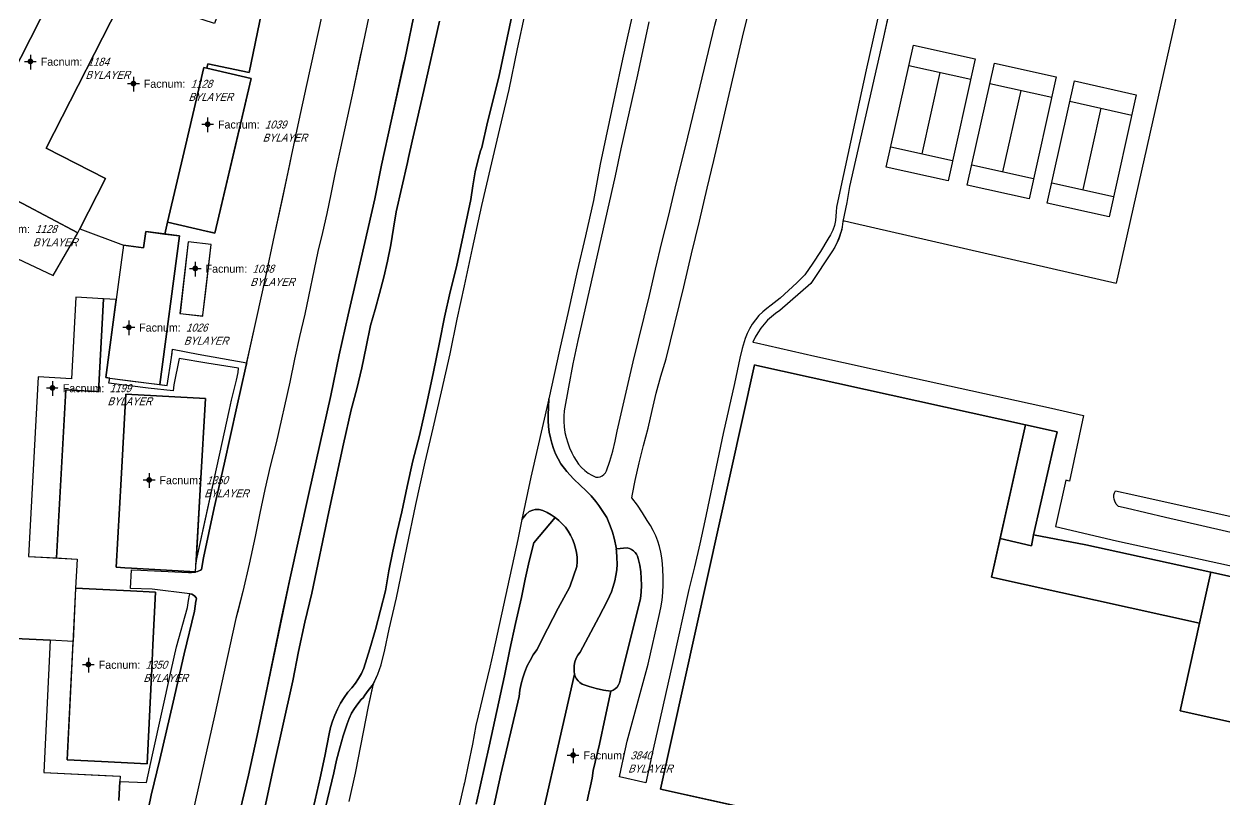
# Model space of a CAD drawing. Header units: inches. Extents: x 1273557 to 1282364, y 239587 to 246310.
# Drawn here: x 1278078 to 1278709, y 241921 to 242328 of the extents above; entities that cross this region are included whole.
import ezdxf
from ezdxf.enums import TextEntityAlignment as Align

# ---------------------------------------------------------------- set-up
doc = ezdxf.new("R2010")
doc.units = ezdxf.units.IN
doc.header["$MEASUREMENT"] = 0
doc.linetypes.add('DASHED2', pattern=[0.375, 0.25, -0.125])
doc.layers.add('BLDG-DATA', color=159, linetype='DASHED2', lineweight=30)
for name, color, linetype in [('BLDG-UW', 231, 'Continuous'), ('GRASS', 3, 'Continuous'), ('GRASS-ISLAND', 22, 'Continuous'), ('MISC-FENCE', 140, 'Continuous'), ('MISC-SURF-FEAT', 40, 'Continuous'), ('PATH', 253, 'Continuous'), ('PATH-ISLAND', 252, 'Continuous'), ('PRKG-DATA', 255, 'Continuous'), ('PRKG-UW', 6, 'Continuous'), ('STREET-NONUW', 4, 'Continuous'), ('STREET-UW', 50, 'Continuous')]:
    doc.layers.add(name, color=color, linetype=linetype)
doc.styles.add('SS_LITE', font='FRABK.TTF', dxfattribs={"height": 16})

# ---------------------------------------------------------------- blocks, each defined once
blk = doc.blocks.new('*U1')
for p, q in [((-3.08, 0), (3.08, 0)), ((0, 3.55), (0, -4.2))]:
    blk.add_line(p, q)
at = {"const_width": 1.5}
blk.add_lwpolyline([(-0.75, 0, 1), (0.75, 0, 1)], format="xyb", close=True, dxfattribs=at)
at = {"layer": 'BLDG-DATA', "color": 1, "style": 'SS_LITE'}
blk.add_text('Facnum:', height=4.2, dxfattribs=at).set_placement((27.26, -2.25), align=Align.RIGHT)
at = {"layer": 'BLDG-DATA', "color": 7, "style": 'SS_LITE', "oblique": 20, "width": 0.9, "flags": 8}
for tag, p in [('FACNUM', (29.98, -2.25)), ('OBJECT', (28.84, -9.16))]:
    blk.add_attdef(tag, p, '', height=4.2, dxfattribs=at)
blk = doc.blocks.new('*U8')
for p, q in [((-3.08, 0), (3.08, 0)), ((0, 3.55), (0, -4.2))]:
    blk.add_line(p, q)
at = {"const_width": 1.5}
blk.add_lwpolyline([(-0.75, 0, 1), (0.75, 0, 1)], format="xyb", close=True, dxfattribs=at)
at = {"layer": 'PRKG-DATA', "color": 1, "style": 'SS_LITE'}
blk.add_text('Facnum:', height=4.2, dxfattribs=at).set_placement((27.26, -2.25), align=Align.RIGHT)
at = {"layer": 'PRKG-DATA', "color": 7, "style": 'SS_LITE', "oblique": 20, "width": 0.9, "flags": 8}
for tag, p in [('FACNUM', (29.98, -2.25)), ('OBJECT', (28.84, -9.16))]:
    blk.add_attdef(tag, p, '', height=4.2, dxfattribs=at)

msp = doc.modelspace()

# ---------------------------------------------------------------- linework, layer by layer
at = {"layer": 'BLDG-UW'}
for points in [[(1278045.74, 242249.89), (1278047.37, 242249.06), (1278077.57, 242233.71), (1278077.57, 242233.71), (1278106.64, 242218.44), (1278106.64, 242218.44), (1278106.64, 242218.44), (1278107.7, 242220.54), (1278121.14, 242246.96), (1278090.03, 242262.77), (1278132.14, 242345.6), (1278102.25, 242360.79)], [(1278197.58, 242299.41), (1278174.33, 242304.86), (1278172.78, 242305.22), (1278163.14, 242264.1), (1278153.74, 242223.99), (1278173.99, 242219.25), (1278178.56, 242218.18)], [(1278159.95, 242216.7), (1278142.22, 242219.06), (1278141.09, 242210.55), (1278130.49, 242211.95), (1278127.76, 242191.32), (1278121.26, 242142.42), (1278123.35, 242142.14), (1278133.97, 242140.73), (1278149.59, 242138.66)], [(1278176.6, 242212.27), (1278164.6, 242213.66), (1278160.23, 242176.09), (1278171.95, 242174.73), (1278172.23, 242174.69), (1278172.28, 242175.14)], [(1278119.99, 242183.76), (1278105.61, 242184.53), (1278103.31, 242141.79), (1278085.82, 242142.73), (1278080.77, 242048.44), (1278095.49, 242047.65), (1278100.22, 242135.87), (1278106.56, 242135.53), (1278116.17, 242135.02), (1278117.38, 242134.95)], [(1278129.32, 242089.01), (1278126.65, 242042.75), (1278131.19, 242042.49), (1278134.82, 242042.28), (1278168.34, 242040.35), (1278171.01, 242086.6), (1278173.62, 242131.45), (1278131.8, 242133.63)], [(1278130.64, 242030.59), (1278105.44, 242031.82), (1278101.04, 241941.65), (1278119.06, 241940.77), (1278143, 241939.61), (1278145.43, 241989.45), (1278146.05, 242002.07), (1278147.4, 242029.77), (1278134.27, 242030.42)]]:
    msp.add_lwpolyline(points, close=True, dxfattribs=at)
for points in [[(1278868.04, 241866.88), (1278890.88, 241970.14), (1278783.2, 241993.96), (1278773.1, 241948.04), (1278685.27, 241967.47), (1278695.41, 242013.37), (1278586.27, 242037.5), (1278590.79, 242057.96), (1278603.99, 242117.62), (1278463.09, 242148.78), (1278461.71, 242149.08), (1278412.44, 241926.25), (1278556.11, 241894.48)], [(1278051.58, 242006.4), (1278092.16, 242004.42), (1278088.77, 241935.07), (1278120.79, 241933.51), (1278128.83, 241933.12), (1278128.68, 241930.36), (1278128.14, 241920.32)]]:
    msp.add_lwpolyline(points, dxfattribs=at)
at = {"layer": 'GRASS'}
for points in [[(1278539.41, 242388.95), (1278520.42, 242303.96), (1278507.15, 242242.53), (1278504.88, 242231.79), (1278504.6, 242229.47), (1278504.41, 242227.15), (1278504.31, 242224.84), (1278503.7, 242222.22), (1278502.83, 242219.69), (1278501.71, 242217.25), (1278500.34, 242214.95), (1278496.5, 242208.61), (1278492.48, 242202.38), (1278488.29, 242196.26), (1278484.05, 242192.08), (1278479.68, 242188.03), (1278475.18, 242184.11), (1278470.56, 242180.34), (1278468.27, 242178.71), (1278466.11, 242176.89), (1278464.11, 242174.9), (1278462.29, 242172.75), (1278460.64, 242170.46), (1278459.19, 242168.03), (1278457.94, 242165.49), (1278456.91, 242162.86), (1278455.33, 242157.71), (1278454.06, 242152.48), (1278451.31, 242139.28), (1278448.38, 242126.13), (1278445.26, 242113.03), (1278435.8, 242067.15), (1278433.03, 242055.09), (1278430.22, 242043.05), (1278427.38, 242031.03), (1278418.69, 241992.19), (1278408.65, 241947.22), (1278404.8, 241929.56), (1278390.95, 241932.71), (1278390.95, 241932.71), (1278392.4, 241939.41), (1278394.94, 241951.52), (1278406, 241991.97), (1278411.8, 242017.43), (1278412.64, 242021.4), (1278413.27, 242025.41), (1278413.69, 242029.45), (1278413.89, 242033.5), (1278413.88, 242037.56), (1278413.65, 242041.61), (1278413.54, 242044.65), (1278413.22, 242047.67), (1278412.7, 242050.67), (1278411.98, 242053.62), (1278411.07, 242056.52), (1278409.96, 242059.35), (1278408.66, 242062.1), (1278407.18, 242064.76), (1278405.53, 242067.31), (1278405.53, 242067.31), (1278403.05, 242071.43), (1278400.33, 242075.39), (1278397.37, 242079.17), (1278397.37, 242079.17), (1278397.77, 242081.14), (1278399.23, 242088.41), (1278401.28, 242097.6), (1278403.54, 242106.75), (1278405.99, 242115.85), (1278408.01, 242125), (1278410.25, 242134.1), (1278412.7, 242143.14), (1278415.38, 242152.12), (1278424.62, 242190.05), (1278428.8, 242207.27), (1278432.94, 242224.51), (1278437.02, 242241.75), (1278440.49, 242256.28), (1278455.42, 242321.14), (1278470.99, 242384.06)], [(1278045.74, 242249.89), (1278102.25, 242360.79)], [(1278262.64, 242347.86), (1278256, 242316.39), (1278254.88, 242311.07), (1278250.63, 242290.85), (1278244.15, 242261.16), (1278241.62, 242250.11), (1278239.39, 242238.69), (1278237.3, 242228.6), (1278235.04, 242218.55), (1278232.6, 242208.54), (1278225.74, 242175.74), (1278222.88, 242163.88), (1278220.25, 242151.98), (1278217.83, 242140.02), (1278210.7, 242108.12), (1278207.63, 242095.87), (1278204.76, 242083.57), (1278202.09, 242071.22), (1278199.63, 242058.84), (1278196.48, 242044.45), (1278193.13, 242030.11), (1278190.38, 242019.04), (1278189.58, 242015.82), (1278183.65, 241988.79), (1278178.27, 241964.69), (1278171.57, 241934.44), (1278164.56, 241903.41)], [(1278202.93, 242333.8), (1278196.58, 242302.47), (1278174.84, 242307.07), (1278174.33, 242304.86), (1278174.33, 242304.86), (1278197.58, 242299.41), (1278188.62, 242261.16), (1278178.56, 242218.18), (1278177.32, 242218.47), (1278173.99, 242219.25), (1278153.74, 242223.99), (1278152.27, 242217.72), (1278159.95, 242216.7), (1278159.95, 242216.7), (1278149.59, 242138.66), (1278153.41, 242138.16), (1278155.79, 242152.94), (1278156.04, 242155.11), (1278156.29, 242157.28), (1278169.68, 242154.67), (1278195.29, 242150.14), (1278200.48, 242173.89), (1278202.84, 242184.28), (1278205.17, 242194.53), (1278209.9, 242216.9), (1278217.87, 242254.16), (1278218.79, 242258.53), (1278222.7, 242277.54), (1278226.66, 242295.16), (1278231.1, 242315.89), (1278234.6, 242331.7)], [(1278191.32, 241912.88), (1278196.11, 241933.62), (1278200.69, 241954.4), (1278205.04, 241975.24), (1278213.4, 242015.32), (1278217.63, 242035.57), (1278227.83, 242081.46), (1278239.43, 242133), (1278243.79, 242154.22), (1278248.47, 242175.36), (1278253.47, 242196.44), (1278262.44, 242236.28), (1278265.99, 242253.93), (1278271.14, 242276.92), (1278277.76, 242307.54), (1278278.16, 242309.4), (1278284.08, 242337.32)], [(1278228.31, 241909.22), (1278231.17, 241920.65), (1278233.82, 241932.13), (1278236.25, 241943.66), (1278238.46, 241955.23), (1278239.29, 241958.6), (1278240.31, 241961.91), (1278241.54, 241965.15), (1278242.95, 241968.32), (1278244.55, 241971.4), (1278246.33, 241974.37), (1278248.29, 241977.24), (1278250.37, 241979.47), (1278252.27, 241981.86), (1278253.98, 241984.38), (1278255.5, 241987.03), (1278256.81, 241989.78), (1278259.91, 241999.87), (1278262.82, 242010.01), (1278265.54, 242020.21), (1278268.06, 242030.46), (1278269.92, 242040.86), (1278271.97, 242051.21), (1278274.23, 242061.53), (1278276.68, 242071.8), (1278279.45, 242085.25), (1278282.51, 242098.64), (1278285.86, 242111.95), (1278289.65, 242128.17), (1278293.17, 242144.45), (1278296.43, 242160.79), (1278299.07, 242174.08), (1278302.03, 242187.31), (1278305.3, 242200.46), (1278312.9, 242235.79), (1278313.9, 242243.09), (1278315.22, 242250.35), (1278316.84, 242257.54), (1278318.05, 242261.39), (1278318.05, 242261.39), (1278318.61, 242263.18), (1278321.67, 242276.51), (1278327.56, 242300.13), (1278335.06, 242335.66)], [(1278406.41, 242329.11), (1278400.29, 242301.33), (1278391.64, 242262.39), (1278388.63, 242248.28), (1278371.87, 242174.04), (1278369.07, 242161.83), (1278366.47, 242149.57), (1278364.07, 242137.27), (1278361.88, 242124.94), (1278361.67, 242122.1), (1278361.66, 242119.26), (1278361.87, 242116.42), (1278362.28, 242113.6), (1278362.9, 242110.82), (1278363.72, 242108.1), (1278364.75, 242105.44), (1278365.96, 242102.87), (1278366.94, 242100.79), (1278368.12, 242098.81), (1278369.47, 242096.95), (1278371, 242095.23), (1278372.68, 242093.66), (1278374.51, 242092.26), (1278376.45, 242091.04), (1278378.51, 242090.01), (1278379.66, 242090.03), (1278380.78, 242090.28), (1278381.83, 242090.77), (1278382.75, 242091.45), (1278383.51, 242092.32), (1278384.08, 242093.32), (1278385.91, 242098.44), (1278387.45, 242103.64), (1278388.71, 242108.93), (1278389.68, 242114.27), (1278398.09, 242150.56), (1278406.66, 242185.47), (1278409.79, 242199.37), (1278413.13, 242213.22), (1278416.67, 242227.02), (1278420.82, 242244.87), (1278425.59, 242263.49), (1278433.29, 242295.45), (1278440.9, 242327.42), (1278443.17, 242335.77)], [(1278296.47, 242329.46), (1278288.25, 242293.16), (1278282.69, 242268.76), (1278282.69, 242268.76), (1278282.69, 242268.76), (1278282.17, 242266.49), (1278280.24, 242257.84), (1278279.71, 242255.29), (1278273.71, 242229.38), (1278272.36, 242220.74), (1278270.82, 242212.13), (1278269.08, 242203.56), (1278267.14, 242195.04), (1278265, 242186.56), (1278262.67, 242178.13), (1278260.15, 242169.76), (1278258.01, 242158.59), (1278255.61, 242147.48), (1278252.98, 242136.42), (1278250.09, 242125.43), (1278246.07, 242107.59), (1278242.19, 242089.73), (1278238.44, 242071.83), (1278229.4, 242029.15), (1278225.74, 242013.89), (1278222.41, 241998.55), (1278219.4, 241983.15), (1278208.97, 241935.99), (1278195.77, 241874.6)], [(1278316.91, 241880.41), (1278328.71, 241934.06), (1278338.25, 241974.98), (1278338.64, 241978.27), (1278339.27, 241981.53), (1278340.11, 241984.74), (1278341.18, 241987.88), (1278342.47, 241990.94), (1278343.97, 241993.9), (1278345.67, 241996.75), (1278347.56, 241999.47), (1278353.05, 242010.47), (1278358.77, 242021.36), (1278364.71, 242032.12), (1278365.06, 242033.04), (1278368.5, 242043.11), (1278368.67, 242045.55), (1278368.63, 242048), (1278368.37, 242050.44), (1278367.89, 242052.84), (1278367.21, 242055.2), (1278366.32, 242057.48), (1278365.24, 242059.68), (1278363.96, 242061.77), (1278362.51, 242063.74), (1278360.9, 242065.64), (1278359.12, 242067.39), (1278357.19, 242068.97), (1278345.97, 242055.59), (1278343.59, 242046.05), (1278341.44, 242036.45), (1278339.5, 242026.81), (1278336.3, 242013.2), (1278333.33, 241999.54), (1278330.59, 241985.83), (1278322.45, 241948.76), (1278315.66, 241918.43)], [(1278249.06, 241919.86), (1278252.4, 241934.67), (1278252.6, 241935.5), (1278259.17, 241969.7), (1278261.8, 241981.62), (1278259.02, 241977.99), (1278257.31, 241975.66), (1278256.34, 241974.21), (1278255.4, 241973.32), (1278253.5, 241971.06), (1278251.8, 241968.64), (1278250.31, 241966.08), (1278249.04, 241963.41), (1278248, 241960.64), (1278245.92, 241954.29), (1278244.05, 241947.89), (1278242.39, 241941.42), (1278240.94, 241934.9), (1278236.63, 241916.69)]]:
    msp.add_lwpolyline(points, dxfattribs=at)
at = {"layer": 'GRASS', "linetype": 'Continuous', "lineweight": 25}
for points in [[(1278544.27, 242387.11), (1278529.09, 242319.57), (1278511.7, 242242.64), (1278510.19, 242234.3), (1278508.14, 242224.26), (1278507.56, 242220.14), (1278505.83, 242214.68), (1278503.92, 242210.9), (1278502.44, 242208.47), (1278491.34, 242191.69), (1278475.07, 242177.64), (1278472.8, 242176.06), (1278470.66, 242174.32), (1278468.65, 242172.43), (1278466.78, 242170.39), (1278465.07, 242168.22), (1278463.52, 242165.93), (1278462.15, 242163.53), (1278460.95, 242161.03), (1278462.76, 242160.58), (1278493.5, 242153.58), (1278540.17, 242143.31), (1278617.68, 242126.26), (1278634.56, 242122.41), (1278627.17, 242087.97), (1278625.19, 242088.46), (1278619.82, 242064.12), (1278651.72, 242056.68), (1278739.98, 242037.31)], [(1278737.03, 242055.25), (1278677.61, 242068.81), (1278656.79, 242073.86), (1278652.85, 242074.74), (1278651.58, 242075.95), (1278650.85, 242077.44), (1278650.53, 242078.52), (1278650.41, 242079.64), (1278650.49, 242080.77), (1278650.77, 242081.86), (1278651.23, 242082.89), (1278660.83, 242080.78), (1278826.08, 242044.11)]]:
    msp.add_lwpolyline(points, dxfattribs=at)
at = {"layer": 'GRASS'}
for points in [[(1278129.32, 242089.01), (1278131.8, 242133.63), (1278173.62, 242131.45), (1278171.01, 242086.6), (1278168.65, 242045.65), (1278173.58, 242068.15), (1278180.91, 242101.61), (1278186.16, 242125.59), (1278187.24, 242130.51), (1278188.01, 242133.25), (1278189.96, 242140.95), (1278190.7, 242145.1), (1278191.01, 242147.36), (1278174.32, 242150), (1278159.74, 242152.45), (1278157.04, 242138.54), (1278156.57, 242135.38), (1278143.54, 242136.75), (1278122.9, 242139.48), (1278123.35, 242142.14), (1278121.26, 242142.42), (1278126.7, 242183.4), (1278119.99, 242183.76), (1278117.38, 242134.95), (1278116.17, 242135.02), (1278106.56, 242135.53), (1278100.22, 242135.87), (1278095.49, 242047.65), (1278106.18, 242047.08), (1278105.44, 242031.82), (1278130.64, 242030.59), (1278134.27, 242030.42), (1278147.4, 242029.77), (1278146.05, 242002.07), (1278145.43, 241989.45), (1278143, 241939.61), (1278119.06, 241940.77), (1278101.04, 241941.65), (1278104.07, 242003.84), (1278092.16, 242004.42), (1278088.77, 241935.07), (1278128.83, 241933.12), (1278128.68, 241930.36), (1278142.62, 241929.67), (1278145.81, 241944.23), (1278155.66, 241988.54), (1278158.48, 242001.01), (1278164.25, 242021.66), (1278164.66, 242025.28), (1278165.25, 242028.05), (1278165.42, 242028.73), (1278145.69, 242031.35), (1278134.31, 242031.57), (1278134.77, 242041.35), (1278139.7, 242041.18), (1278164.67, 242040.02), (1278166.3, 242039.95), (1278167.91, 242040.13), (1278168.31, 242040.24), (1278168.34, 242040.35), (1278134.82, 242042.28), (1278131.19, 242042.49), (1278126.65, 242042.75)], [(1278619.3, 242108.11), (1278620.64, 242113.94), (1278603.99, 242117.62), (1278590.79, 242057.95), (1278607.1, 242053.96), (1278608.24, 242059.77)], [(1278401.96, 242026.28), (1278402.32, 242029.8), (1278402.47, 242033.34), (1278402.38, 242036.88), (1278402.08, 242040.4), (1278401.55, 242043.9), (1278400.8, 242047.36), (1278400.43, 242048.52), (1278399.87, 242049.61), (1278399.13, 242050.58), (1278398.25, 242051.42), (1278397.24, 242052.11), (1278396.13, 242052.61), (1278394.95, 242052.93), (1278389.43, 242052.46), (1278389.13, 242052.42), (1278389.3, 242051.27), (1278389.59, 242047.88), (1278389.66, 242044.47), (1278389.47, 242041.47), (1278389.07, 242038.5), (1278388.46, 242035.56), (1278387.66, 242032.66), (1278386.66, 242029.83), (1278384.63, 242025.32), (1278382.43, 242020.89), (1278380.07, 242016.55), (1278370.23, 241998.25), (1278369.08, 241996.69), (1278368.17, 241994.98), (1278367.53, 241993.15), (1278367.16, 241991.25), (1278367.07, 241989.31), (1278367.06, 241987.96), (1278367.28, 241986.63), (1278367.72, 241985.36), (1278368.36, 241984.17), (1278369.18, 241983.1), (1278370.17, 241982.19), (1278371.3, 241981.46), (1278374.99, 241980.2), (1278378.75, 241979.15), (1278382.56, 241978.31), (1278386.41, 241977.67), (1278387.61, 241978.2), (1278388.7, 241978.94), (1278389.63, 241979.87), (1278390.37, 241980.95), (1278390.9, 241982.15), (1278391.2, 241983.43)]]:
    msp.add_lwpolyline(points, close=True, dxfattribs=at)
at = {"layer": 'GRASS-ISLAND'}
msp.add_lwpolyline([(1278176.6, 242212.27), (1278164.6, 242213.66), (1278160.24, 242176.09), (1278172.23, 242174.69), (1278172.28, 242175.14), (1278173.58, 242186.27)], close=True, dxfattribs=at)
at = {"layer": 'MISC-FENCE'}
for p, q in [((1278704.62, 242427.66), (1278651.63, 242191.93)), ((1278544.27, 242387.11), (1278529.09, 242319.57)), ((1278529.09, 242319.57), (1278511.7, 242242.64)), ((1278511.7, 242242.64), (1278510.19, 242234.3)), ((1278510.19, 242234.3), (1278508.14, 242224.26)), ((1278508.14, 242224.26), (1278509.04, 242224.69)), ((1278509.04, 242224.69), (1278514.34, 242223.47)), ((1278514.34, 242223.47), (1278582.23, 242207.87)), ((1278582.23, 242207.87), (1278651.63, 242191.93))]:
    msp.add_line(p, q, dxfattribs=at)
at = {"layer": 'MISC-SURF-FEAT'}
for p, q in [((1278530.92, 242252.83), (1278545.19, 242316.91)), ((1278545.19, 242316.91), (1278577.69, 242309.67)), ((1278577.69, 242309.67), (1278563.42, 242245.6)), ((1278542.81, 242306.23), (1278575.31, 242298.99)), ((1278559.06, 242302.61), (1278549.55, 242259.89)), ((1278573.41, 242243.37), (1278587.68, 242307.45)), ((1278587.68, 242307.45), (1278620.18, 242300.21)), ((1278585.3, 242296.77), (1278617.8, 242289.53)), ((1278620.18, 242300.21), (1278605.91, 242236.14)), ((1278615.44, 242234.02), (1278629.7, 242298.09)), ((1278629.7, 242298.09), (1278662.2, 242290.86)), ((1278601.54, 242293.15), (1278592.03, 242250.43)), ((1278662.2, 242290.86), (1278647.94, 242226.78)), ((1278627.32, 242287.41), (1278659.82, 242280.18)), ((1278643.57, 242283.8), (1278634.06, 242241.07)), ((1278533.3, 242263.5), (1278565.8, 242256.27)), ((1278563.42, 242245.6), (1278530.92, 242252.83)), ((1278575.78, 242254.04), (1278608.28, 242246.81)), ((1278605.91, 242236.14), (1278573.41, 242243.37)), ((1278617.81, 242244.69), (1278650.31, 242237.45)), ((1278647.94, 242226.78), (1278615.44, 242234.02))]:
    msp.add_line(p, q, dxfattribs=at)
at = {"layer": 'PATH'}
for points in [[(1278400.26, 242344.02), (1278394.97, 242320.49), (1278392.49, 242309.46), (1278388.42, 242290.67), (1278380.79, 242254.36), (1278377.31, 242235.37), (1278373.15, 242216.78), (1278368.68, 242198.29), (1278364.18, 242177.53), (1278359.35, 242156.84), (1278353.75, 242131.17), (1278353.53, 242122.7), (1278353.5, 242119.71), (1278353.68, 242116.72), (1278354.06, 242113.75), (1278354.63, 242110.81), (1278355.33, 242107.93), (1278356.25, 242105.1), (1278357.37, 242102.35), (1278358.69, 242099.69), (1278360.21, 242097.14), (1278363.35, 242093.07), (1278366.77, 242089.23), (1278370.43, 242085.62), (1278373.28, 242083.02), (1278375.97, 242080.25), (1278378.47, 242077.31), (1278380, 242075.27), (1278380.79, 242074.22), (1278384.32, 242068.81), (1278386.11, 242064.48), (1278387.21, 242061.26), (1278388.11, 242057.97), (1278389.27, 242052.44), (1278389.43, 242052.46), (1278394.95, 242052.93), (1278396.13, 242052.61), (1278397.24, 242052.11), (1278398.25, 242051.42), (1278399.13, 242050.58), (1278399.87, 242049.61), (1278400.43, 242048.52), (1278400.8, 242047.36), (1278401.55, 242043.9), (1278402.08, 242040.4), (1278402.38, 242036.88), (1278402.47, 242033.34), (1278402.31, 242029.61), (1278401.96, 242026.28), (1278391.2, 241983.43), (1278390.9, 241982.15), (1278390.37, 241980.95), (1278389.63, 241979.87), (1278388.7, 241978.94), (1278387.61, 241978.2), (1278386.41, 241977.67), (1278383.42, 241963.8), (1278380.35, 241949.95), (1278377.19, 241936.11), (1278376.54, 241932.08), (1278375.78, 241928.07), (1278374.9, 241924.08), (1278373.9, 241920.12)], [(1278284.08, 242337.32), (1278278.16, 242309.4), (1278271.14, 242276.92), (1278265.99, 242253.93), (1278262.44, 242236.28), (1278253.47, 242196.44), (1278248.47, 242175.36), (1278243.79, 242154.22), (1278239.43, 242133), (1278227.83, 242081.46), (1278217.63, 242035.57), (1278205.04, 241975.24), (1278200.69, 241954.4), (1278196.11, 241933.62), (1278191.32, 241912.88)], [(1278335.06, 242335.66), (1278327.56, 242300.13), (1278321.67, 242276.51), (1278318.61, 242263.18), (1278318.05, 242261.39), (1278318.05, 242261.39), (1278316.84, 242257.54), (1278315.22, 242250.35), (1278313.9, 242243.09), (1278312.9, 242235.79), (1278305.3, 242200.46), (1278302.03, 242187.31), (1278299.07, 242174.08), (1278296.43, 242160.79), (1278293.17, 242144.45), (1278289.65, 242128.17), (1278285.86, 242111.95), (1278282.51, 242098.64), (1278279.45, 242085.25), (1278276.68, 242071.8), (1278274.23, 242061.53), (1278271.97, 242051.21), (1278269.92, 242040.86), (1278268.06, 242030.46), (1278265.54, 242020.21), (1278262.82, 242010.01), (1278259.91, 241999.87), (1278256.81, 241989.78), (1278255.5, 241987.03), (1278253.98, 241984.38), (1278252.27, 241981.86), (1278250.37, 241979.47), (1278248.29, 241977.24), (1278246.33, 241974.37), (1278244.55, 241971.4), (1278242.95, 241968.32), (1278241.54, 241965.15), (1278240.31, 241961.91), (1278239.29, 241958.6), (1278238.46, 241955.23), (1278236.25, 241943.66), (1278233.82, 241932.13), (1278231.17, 241920.65), (1278228.31, 241909.22)], [(1278236.63, 241916.69), (1278240.94, 241934.9), (1278242.39, 241941.42), (1278244.05, 241947.89), (1278245.92, 241954.29), (1278248, 241960.64), (1278249.04, 241963.41), (1278250.31, 241966.08), (1278251.8, 241968.64), (1278253.5, 241971.06), (1278255.4, 241973.32), (1278256.34, 241974.21), (1278257.31, 241975.66), (1278259.02, 241977.99), (1278261.72, 241981.52), (1278264.03, 241986.72), (1278265.75, 241991.61), (1278267.74, 241999.42), (1278269.98, 242010.35), (1278273.87, 242026.64), (1278276.22, 242037.67), (1278279.33, 242053.03), (1278284.03, 242075.65), (1278288.91, 242097.88), (1278293.12, 242115.78), (1278297.55, 242134.8), (1278302.01, 242154.87), (1278305.66, 242173.06), (1278309.48, 242190.49), (1278313.83, 242210.18), (1278318.62, 242232.7), (1278323.15, 242252.11), (1278328.1, 242273.01), (1278332.94, 242293.54), (1278337.43, 242315.03), (1278341.47, 242333.59)], [(1278195.77, 241874.6), (1278208.97, 241935.99), (1278219.4, 241983.15), (1278222.41, 241998.55), (1278225.74, 242013.89), (1278229.4, 242029.15), (1278238.44, 242071.83), (1278242.19, 242089.73), (1278246.07, 242107.59), (1278250.09, 242125.43), (1278252.98, 242136.42), (1278255.61, 242147.48), (1278258.01, 242158.59), (1278260.15, 242169.76), (1278262.67, 242178.13), (1278265, 242186.56), (1278267.14, 242195.04), (1278269.08, 242203.56), (1278270.82, 242212.13), (1278272.36, 242220.74), (1278273.71, 242229.38), (1278279.71, 242255.29), (1278280.24, 242257.84), (1278282.17, 242266.49), (1278282.69, 242268.76), (1278282.69, 242268.76), (1278282.69, 242268.76), (1278288.25, 242293.16), (1278296.47, 242329.46)], [(1278463.15, 241915.03), (1278412.44, 241926.25), (1278461.71, 242149.08), (1278463.09, 242148.78), (1278603.99, 242117.62), (1278620.64, 242113.94), (1278619.3, 242108.11), (1278608.24, 242059.77), (1278635.78, 242054.54), (1278701.34, 242040.16), (1278789.1, 242020.81)], [(1278315.66, 241918.43), (1278322.45, 241948.76), (1278330.59, 241985.83), (1278333.33, 241999.54), (1278336.3, 242013.2), (1278339.5, 242026.81), (1278341.44, 242036.45), (1278343.59, 242046.05), (1278345.97, 242055.59), (1278357.19, 242068.97), (1278355.13, 242070.36), (1278352.94, 242071.56), (1278350.66, 242072.56), (1278348.77, 242073.13), (1278346.74, 242073.05), (1278345.44, 242072.78), (1278343.58, 242072.05), (1278341.79, 242070.55), (1278339.72, 242067.79), (1278337.52, 242057.41), (1278324.57, 241998.03), (1278322.8, 241990.31), (1278320.47, 241980.1), (1278317.89, 241969.88), (1278315.53, 241959.62), (1278313.7, 241949.96), (1278311.41, 241938.95), (1278309.48, 241929.64), (1278309.24, 241928.37), (1278306.79, 241917.65)], [(1278128.14, 241920.32), (1278128.68, 241930.36), (1278142.62, 241929.67), (1278145.81, 241944.23), (1278155.66, 241988.54), (1278158.48, 242001.01), (1278164.25, 242021.66), (1278164.66, 242025.28), (1278165.25, 242028.05), (1278165.42, 242028.73), (1278165.42, 242028.73), (1278166.39, 242028.58), (1278167.31, 242028.17), (1278168.08, 242027.53), (1278168.66, 242026.71), (1278168.83, 242026.25), (1278168.62, 242025), (1278167.76, 242019.75), (1278162.37, 241997.39), (1278156.66, 241972), (1278149.61, 241941.78), (1278145.13, 241923.02), (1278137.59, 241886.31)]]:
    msp.add_lwpolyline(points, dxfattribs=at)
msp.add_lwpolyline([(1278168.31, 242040.24), (1278168.34, 242040.35), (1278168.65, 242045.65), (1278180.91, 242101.61), (1278186.16, 242125.59), (1278187.24, 242130.51), (1278188.01, 242133.25), (1278189.96, 242140.95), (1278190.7, 242145.1), (1278191.01, 242147.36), (1278174.32, 242150), (1278159.74, 242152.45), (1278157.04, 242138.54), (1278156.57, 242135.38), (1278143.54, 242136.75), (1278122.9, 242139.48), (1278123.35, 242142.14), (1278153.41, 242138.16), (1278155.79, 242152.94), (1278156.29, 242157.28), (1278169.68, 242154.67), (1278195.29, 242150.14), (1278194.66, 242147.26), (1278190.15, 242127.03), (1278183.34, 242096.88), (1278178.18, 242074.02), (1278172.62, 242047.64), (1278171.46, 242041.56), (1278170.96, 242041.23), (1278169.48, 242040.56)], close=True, dxfattribs=at)
at = {"layer": 'PATH-ISLAND'}
for points in [[(1278539.41, 242388.95), (1278520.42, 242303.96), (1278507.15, 242242.53), (1278504.88, 242231.79), (1278504.6, 242229.47), (1278504.41, 242227.15), (1278504.31, 242224.84), (1278503.7, 242222.22), (1278502.83, 242219.69), (1278501.71, 242217.25), (1278500.34, 242214.95), (1278496.5, 242208.61), (1278492.48, 242202.38), (1278488.29, 242196.26), (1278484.05, 242192.08), (1278479.68, 242188.03), (1278475.18, 242184.11), (1278470.56, 242180.34), (1278468.27, 242178.71), (1278466.11, 242176.89), (1278464.11, 242174.9), (1278462.29, 242172.75), (1278460.64, 242170.46), (1278459.19, 242168.03), (1278457.94, 242165.49), (1278456.91, 242162.86), (1278455.33, 242157.71), (1278454.06, 242152.48), (1278451.31, 242139.28), (1278448.38, 242126.13), (1278445.26, 242113.03), (1278435.8, 242067.15), (1278433.03, 242055.09), (1278430.22, 242043.05), (1278427.38, 242031.03), (1278418.69, 241992.19), (1278408.65, 241947.22), (1278404.8, 241929.56), (1278390.95, 241932.71), (1278390.95, 241932.71), (1278392.4, 241939.41), (1278394.94, 241951.52), (1278406, 241991.97), (1278411.8, 242017.43), (1278412.64, 242021.4), (1278413.27, 242025.41), (1278413.69, 242029.45), (1278413.89, 242033.5), (1278413.88, 242037.56), (1278413.65, 242041.61), (1278413.54, 242044.65), (1278413.22, 242047.67), (1278412.7, 242050.67), (1278411.98, 242053.62), (1278411.07, 242056.52), (1278409.96, 242059.35), (1278408.66, 242062.1), (1278407.18, 242064.76), (1278405.53, 242067.31), (1278405.53, 242067.31), (1278403.05, 242071.43), (1278400.33, 242075.39), (1278397.37, 242079.17), (1278397.37, 242079.17), (1278397.77, 242081.14), (1278399.23, 242088.41), (1278401.28, 242097.6), (1278403.54, 242106.75), (1278405.99, 242115.85), (1278408.01, 242125), (1278410.25, 242134.1), (1278412.7, 242143.14), (1278415.38, 242152.12), (1278424.62, 242190.05), (1278428.8, 242207.27), (1278432.94, 242224.51), (1278437.02, 242241.75), (1278440.49, 242256.28), (1278455.42, 242321.14), (1278470.99, 242384.06)], [(1278544.27, 242387.11), (1278529.09, 242319.57), (1278511.7, 242242.64), (1278510.19, 242234.3), (1278508.14, 242224.26), (1278507.76, 242221.57), (1278507.13, 242218.79), (1278506.27, 242216.08), (1278505.2, 242213.44), (1278503.92, 242210.9), (1278502.44, 242208.47), (1278491.34, 242191.69), (1278475.07, 242177.64), (1278472.8, 242176.06), (1278470.66, 242174.32), (1278468.65, 242172.43), (1278466.78, 242170.39), (1278465.07, 242168.22), (1278463.52, 242165.93), (1278462.15, 242163.53), (1278460.95, 242161.03), (1278462.76, 242160.58), (1278493.5, 242153.58), (1278540.17, 242143.31), (1278617.68, 242126.26), (1278634.56, 242122.41), (1278627.17, 242087.97), (1278625.19, 242088.46), (1278619.82, 242064.12), (1278651.72, 242056.68), (1278739.98, 242037.31)], [(1278406.41, 242329.11), (1278400.29, 242301.33), (1278391.64, 242262.39), (1278388.63, 242248.28), (1278371.87, 242174.04), (1278369.07, 242161.83), (1278366.47, 242149.57), (1278364.07, 242137.27), (1278361.88, 242124.94), (1278361.67, 242122.1), (1278361.66, 242119.26), (1278361.87, 242116.42), (1278362.28, 242113.6), (1278362.9, 242110.82), (1278363.72, 242108.1), (1278364.75, 242105.44), (1278365.96, 242102.87), (1278366.94, 242100.79), (1278368.12, 242098.81), (1278369.47, 242096.95), (1278371, 242095.23), (1278372.68, 242093.66), (1278374.51, 242092.26), (1278376.45, 242091.04), (1278378.51, 242090.01), (1278379.66, 242090.03), (1278380.78, 242090.28), (1278381.83, 242090.77), (1278382.75, 242091.45), (1278383.51, 242092.32), (1278384.08, 242093.32), (1278385.91, 242098.44), (1278387.45, 242103.64), (1278388.71, 242108.93), (1278389.68, 242114.27), (1278398.09, 242150.56), (1278406.66, 242185.47), (1278409.79, 242199.37), (1278413.13, 242213.22), (1278416.67, 242227.02), (1278420.82, 242244.87), (1278425.59, 242263.49), (1278433.29, 242295.45), (1278440.9, 242327.42), (1278443.17, 242335.77)], [(1278737.03, 242055.25), (1278677.61, 242068.81), (1278656.79, 242073.86), (1278652.85, 242074.74), (1278651.58, 242075.95), (1278650.85, 242077.44), (1278650.53, 242078.52), (1278650.41, 242079.64), (1278650.49, 242080.77), (1278650.77, 242081.86), (1278651.23, 242082.89), (1278660.83, 242080.78), (1278826.08, 242044.11)]]:
    msp.add_lwpolyline(points, dxfattribs=at)
at = {"layer": 'PRKG-UW'}
for points in [[(1278090.03, 242262.77), (1278121.14, 242246.96), (1278107.7, 242220.54), (1278130.49, 242211.95), (1278141.09, 242210.55), (1278142.22, 242219.06), (1278152.27, 242217.72), (1278153.74, 242223.99), (1278163.14, 242264.1), (1278172.78, 242305.22), (1278174.33, 242304.86), (1278174.84, 242307.07), (1278196.58, 242302.47), (1278202.93, 242333.8), (1278204.06, 242339.35), (1278192.56, 242343.41), (1278184.73, 242346.17), (1278182.6, 242340.19), (1278178.37, 242328.31), (1278160.98, 242333.95), (1278162.37, 242338.09), (1278135.04, 242351.31), (1278132.14, 242345.6)], [(1278034.17, 242223.9), (1278093.64, 242196), (1278106.64, 242218.44), (1278077.57, 242233.71), (1278047.37, 242249.06), (1278034.17, 242223.9)], [(1278789.1, 242020.81), (1278701.34, 242040.16), (1278695.35, 242013.38), (1278695.41, 242013.37), (1278685.27, 241967.47), (1278773.1, 241948.04), (1278783.2, 241993.96)]]:
    msp.add_lwpolyline(points, close=True, dxfattribs=at)
msp.add_lwpolyline([(1278373.9, 241920.12), (1278374.9, 241924.08), (1278375.78, 241928.07), (1278376.54, 241932.08), (1278377.19, 241936.11), (1278380.35, 241949.95), (1278383.42, 241963.8), (1278386.41, 241977.67), (1278382.56, 241978.31), (1278378.75, 241979.15), (1278374.99, 241980.2), (1278371.3, 241981.46), (1278370.17, 241982.19), (1278369.18, 241983.1), (1278368.36, 241984.17), (1278367.72, 241985.36), (1278367.28, 241986.63), (1278318.61, 241773.05)], dxfattribs=at)
at = {"layer": 'STREET-NONUW'}
for points in [[(1278400.26, 242344.02), (1278394.97, 242320.49), (1278392.49, 242309.46), (1278388.42, 242290.67), (1278380.79, 242254.36), (1278377.31, 242235.37), (1278373.15, 242216.78), (1278368.68, 242198.29), (1278364.18, 242177.53), (1278359.35, 242156.84), (1278353.75, 242131.17), (1278344.38, 242090.09), (1278339.72, 242067.79), (1278337.52, 242057.41), (1278324.57, 241998.03), (1278322.8, 241990.31), (1278320.47, 241980.1), (1278317.89, 241969.88), (1278315.53, 241959.62), (1278313.7, 241949.96), (1278311.41, 241938.95), (1278309.48, 241929.64), (1278309.24, 241928.37), (1278306.79, 241917.65)], [(1278249.06, 241919.86), (1278252.4, 241934.67), (1278252.6, 241935.5), (1278259.17, 241969.7), (1278261.83, 241981.76), (1278264.03, 241986.72), (1278265.75, 241991.61), (1278267.74, 241999.42), (1278269.98, 242010.35), (1278273.87, 242026.64), (1278276.22, 242037.67), (1278279.33, 242053.03), (1278284.03, 242075.65), (1278288.91, 242097.88), (1278293.12, 242115.78), (1278297.55, 242134.8), (1278302.01, 242154.87), (1278305.66, 242173.06), (1278309.48, 242190.49), (1278313.83, 242210.18), (1278318.62, 242232.7), (1278323.15, 242252.11), (1278328.1, 242273.01), (1278332.94, 242293.54), (1278337.43, 242315.03), (1278341.47, 242333.59)]]:
    msp.add_lwpolyline(points, dxfattribs=at)
at = {"layer": 'STREET-UW'}
for points in [[(1278262.64, 242347.86), (1278256, 242316.39), (1278250.63, 242290.85), (1278244.15, 242261.16), (1278241.62, 242250.11), (1278239.39, 242238.69), (1278237.3, 242228.6), (1278235.04, 242218.55), (1278232.6, 242208.54), (1278225.74, 242175.74), (1278222.88, 242163.88), (1278220.25, 242151.98), (1278217.83, 242140.02), (1278210.7, 242108.12), (1278207.63, 242095.87), (1278204.76, 242083.57), (1278202.09, 242071.22), (1278199.63, 242058.84), (1278196.48, 242044.45), (1278193.13, 242030.11), (1278189.58, 242015.82), (1278183.65, 241988.79), (1278178.27, 241964.69), (1278171.57, 241934.44), (1278164.56, 241903.41)], [(1278137.59, 241886.31), (1278145.13, 241923.02), (1278149.61, 241941.78), (1278156.66, 241972), (1278162.37, 241997.39), (1278167.76, 242019.75), (1278168.62, 242025), (1278168.83, 242026.25), (1278168.66, 242026.71), (1278168.08, 242027.53), (1278167.31, 242028.17), (1278166.39, 242028.58), (1278165.4, 242028.73), (1278145.69, 242031.35), (1278134.31, 242031.57), (1278134.77, 242041.35), (1278139.7, 242041.18), (1278164.67, 242040.02), (1278164.67, 242040.02), (1278166.3, 242039.95), (1278167.91, 242040.13), (1278169.48, 242040.56), (1278170.96, 242041.23), (1278171.46, 242041.56), (1278172.62, 242047.64), (1278178.18, 242074.02), (1278183.34, 242096.88), (1278190.15, 242127.03), (1278194.66, 242147.26), (1278200.48, 242173.89), (1278205.17, 242194.53), (1278209.9, 242216.9), (1278214.06, 242236.08), (1278218.79, 242258.53), (1278222.7, 242277.54), (1278226.66, 242295.16), (1278231.1, 242315.89), (1278234.6, 242331.7)], [(1278034.17, 242223.9), (1278093.64, 242196), (1278106.64, 242218.44), (1278107.7, 242220.54), (1278130.49, 242211.95), (1278127.76, 242191.32), (1278126.7, 242183.4), (1278119.99, 242183.76), (1278105.61, 242184.53), (1278103.31, 242141.79), (1278085.82, 242142.73), (1278080.77, 242048.44), (1278106.18, 242047.08), (1278105.44, 242031.82), (1278104.07, 242003.84), (1278092.16, 242004.42), (1278051.58, 242006.4)], [(1278318.61, 241773.05), (1278367.28, 241986.63), (1278367.06, 241987.96), (1278367.07, 241989.31), (1278367.16, 241991.25), (1278367.53, 241993.15), (1278368.17, 241994.98), (1278369.08, 241996.69), (1278370.23, 241998.25), (1278380.07, 242016.55), (1278382.43, 242020.89), (1278384.63, 242025.32), (1278386.66, 242029.83), (1278387.66, 242032.66), (1278388.46, 242035.56), (1278389.07, 242038.5), (1278389.47, 242041.47), (1278389.66, 242044.47), (1278389.59, 242047.88), (1278389.3, 242051.27), (1278389.13, 242052.42), (1278389.27, 242052.44), (1278388.11, 242057.97), (1278387.21, 242061.26), (1278386.11, 242064.48), (1278384.32, 242068.81), (1278380.79, 242074.22), (1278380, 242075.27), (1278378.47, 242077.31), (1278375.97, 242080.25), (1278373.28, 242083.02), (1278370.43, 242085.62), (1278366.77, 242089.23), (1278363.35, 242093.07), (1278360.21, 242097.14), (1278358.69, 242099.69), (1278357.37, 242102.35), (1278356.25, 242105.1), (1278355.33, 242107.93), (1278354.63, 242110.81), (1278354.06, 242113.75), (1278353.68, 242116.72), (1278353.5, 242119.71), (1278353.53, 242122.7), (1278353.75, 242131.17), (1278344.38, 242090.09), (1278339.72, 242067.79), (1278341.79, 242070.55), (1278343.58, 242072.05), (1278345.44, 242072.78), (1278346.74, 242073.05), (1278348.77, 242073.13), (1278350.66, 242072.56), (1278352.94, 242071.56), (1278355.13, 242070.36), (1278357.19, 242068.97), (1278357.19, 242068.97), (1278359.12, 242067.39), (1278360.9, 242065.64), (1278362.51, 242063.74), (1278363.96, 242061.77), (1278365.24, 242059.68), (1278366.32, 242057.48), (1278367.21, 242055.2), (1278367.89, 242052.84), (1278368.37, 242050.44), (1278368.63, 242048), (1278368.67, 242045.55), (1278368.5, 242043.11), (1278365.06, 242033.04), (1278364.71, 242032.12), (1278358.77, 242021.36), (1278353.05, 242010.47), (1278347.56, 241999.47), (1278345.67, 241996.75), (1278343.97, 241993.9), (1278342.47, 241990.94), (1278341.18, 241987.88), (1278340.11, 241984.74), (1278339.27, 241981.53), (1278338.64, 241978.27), (1278338.25, 241974.98), (1278328.71, 241934.06), (1278316.91, 241880.41)]]:
    msp.add_lwpolyline(points, dxfattribs=at)
msp.add_lwpolyline([(1278635.78, 242054.54), (1278608.24, 242059.77), (1278607.1, 242053.96), (1278590.79, 242057.95), (1278586.27, 242037.5), (1278695.35, 242013.38), (1278701.34, 242040.16)], close=True, dxfattribs=at)

# ---------------------------------------------------------------- block references
at = {"layer": 'BLDG-DATA'}
ref = msp.add_blockref('*U1', (1278081.72, 242308.35), dxfattribs=at)
ref.add_attrib('FACNUM', '1184', (1278111.7, 242306.1), dxfattribs={"color": 7, "height": 4.2, "style": 'SS_LITE', "oblique": 20, "width": 0.9})
ref.add_attrib('OBJECT', 'BYLAYER', (1278110.56, 242299.2), dxfattribs={"color": 7, "height": 4.2, "style": 'SS_LITE', "oblique": 20, "width": 0.9})
ref = msp.add_blockref('*U1', (1278174.75, 242275.38), dxfattribs=at)
ref.add_attrib('FACNUM', '1039', (1278204.74, 242273.13), dxfattribs={"color": 7, "height": 4.2, "style": 'SS_LITE', "oblique": 20, "width": 0.9})
ref.add_attrib('OBJECT', 'BYLAYER', (1278203.59, 242266.22), dxfattribs={"color": 7, "height": 4.2, "style": 'SS_LITE', "oblique": 20, "width": 0.9})
ref = msp.add_blockref('*U1', (1278168.23, 242199.66), dxfattribs=at)
ref.add_attrib('FACNUM', '1038', (1278198.21, 242197.41), dxfattribs={"color": 7, "height": 4.2, "style": 'SS_LITE', "oblique": 20, "width": 0.9})
ref.add_attrib('OBJECT', 'BYLAYER', (1278197.07, 242190.5), dxfattribs={"color": 7, "height": 4.2, "style": 'SS_LITE', "oblique": 20, "width": 0.9})
ref = msp.add_blockref('*U1', (1278133.38, 242168.76), dxfattribs=at)
ref.add_attrib('FACNUM', '1026', (1278163.36, 242166.51), dxfattribs={"color": 7, "height": 4.2, "style": 'SS_LITE', "oblique": 20, "width": 0.9})
ref.add_attrib('OBJECT', 'BYLAYER', (1278162.22, 242159.6), dxfattribs={"color": 7, "height": 4.2, "style": 'SS_LITE', "oblique": 20, "width": 0.9})
ref = msp.add_blockref('*U1', (1278093.28, 242136.94), dxfattribs=at)
ref.add_attrib('FACNUM', '1199', (1278123.26, 242134.7), dxfattribs={"color": 7, "height": 4.2, "style": 'SS_LITE', "oblique": 20, "width": 0.9})
ref.add_attrib('OBJECT', 'BYLAYER', (1278122.12, 242127.79), dxfattribs={"color": 7, "height": 4.2, "style": 'SS_LITE', "oblique": 20, "width": 0.9})
ref = msp.add_blockref('*U1', (1278144.04, 242088.62), dxfattribs=at)
ref.add_attrib('FACNUM', '1350', (1278174.02, 242086.38), dxfattribs={"color": 7, "height": 4.2, "style": 'SS_LITE', "oblique": 20, "width": 0.9})
ref.add_attrib('OBJECT', 'BYLAYER', (1278172.88, 242079.47), dxfattribs={"color": 7, "height": 4.2, "style": 'SS_LITE', "oblique": 20, "width": 0.9})
ref = msp.add_blockref('*U1', (1278112.13, 241991.7), dxfattribs=at)
ref.add_attrib('FACNUM', '1350', (1278142.11, 241989.46), dxfattribs={"color": 7, "height": 4.2, "style": 'SS_LITE', "oblique": 20, "width": 0.9})
ref.add_attrib('OBJECT', 'BYLAYER', (1278140.97, 241982.55), dxfattribs={"color": 7, "height": 4.2, "style": 'SS_LITE', "oblique": 20, "width": 0.9})
at = {"layer": 'PRKG-DATA'}
ref = msp.add_blockref('*U8', (1278135.81, 242296.76), dxfattribs=at)
ref.add_attrib('FACNUM', '1128', (1278165.79, 242294.51), dxfattribs={"color": 7, "height": 4.2, "style": 'SS_LITE', "oblique": 20, "width": 0.9})
ref.add_attrib('OBJECT', 'BYLAYER', (1278164.65, 242287.61), dxfattribs={"color": 7, "height": 4.2, "style": 'SS_LITE', "oblique": 20, "width": 0.9})
ref = msp.add_blockref('*U8', (1278054.2, 242220.51), dxfattribs=at)
ref.add_attrib('FACNUM', '1128', (1278084.18, 242218.26), dxfattribs={"color": 7, "height": 4.2, "style": 'SS_LITE', "oblique": 20, "width": 0.9})
ref.add_attrib('OBJECT', 'BYLAYER', (1278083.04, 242211.36), dxfattribs={"color": 7, "height": 4.2, "style": 'SS_LITE', "oblique": 20, "width": 0.9})
ref = msp.add_blockref('*U8', (1278366.58, 241944.14), dxfattribs=at)
ref.add_attrib('FACNUM', '3840', (1278396.56, 241941.89), dxfattribs={"color": 7, "height": 4.2, "style": 'SS_LITE', "oblique": 20, "width": 0.9})
ref.add_attrib('OBJECT', 'BYLAYER', (1278395.42, 241934.98), dxfattribs={"color": 7, "height": 4.2, "style": 'SS_LITE', "oblique": 20, "width": 0.9})

doc.saveas('drawing.dxf')
